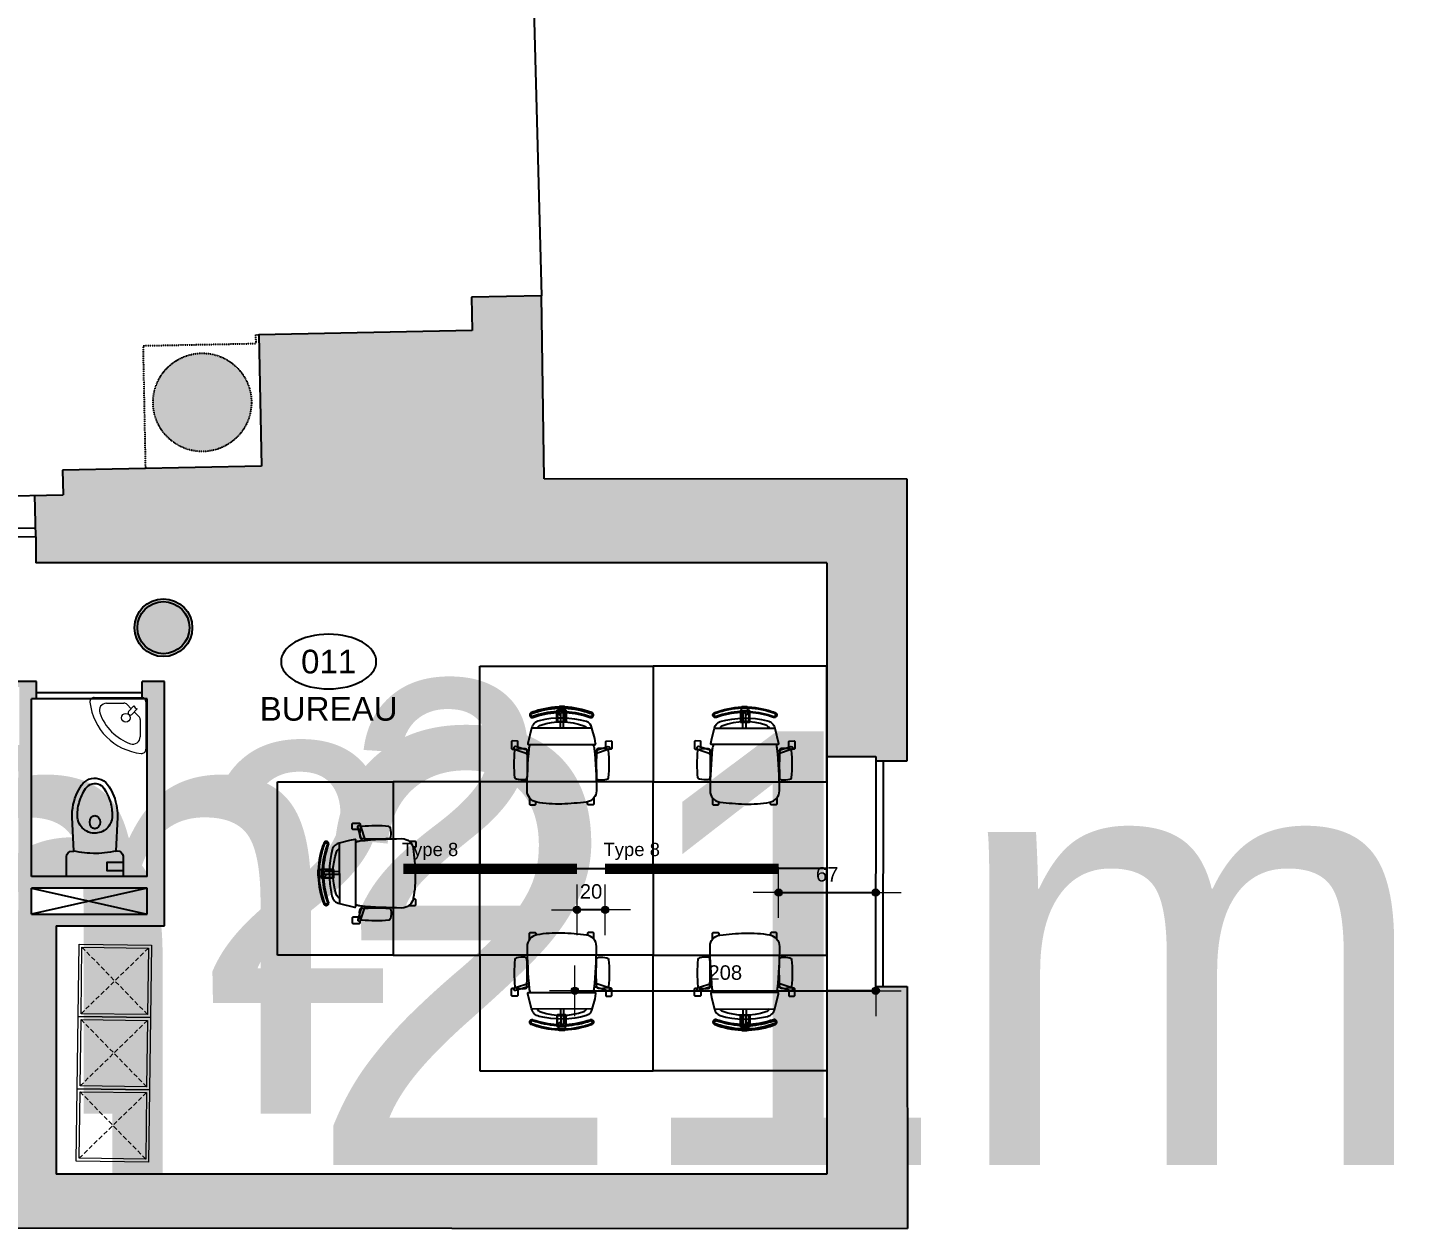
# Model space of a CAD drawing. Header units: inches. Extents: x 2159 to 6977, y 624 to 2731.
# Drawn here: x 3612 to 4564, y 624 to 1455 of the extents above; entities that cross this region are included whole.
import ezdxf
from ezdxf.enums import TextEntityAlignment as Align

# ---------------------------------------------------------------- set-up
doc = ezdxf.new("R2018")
doc.units = ezdxf.units.IN
doc.header["$MEASUREMENT"] = 0
for name, pattern in [('ACAD_ISO02W100', [15, 12, -3]), ('ACAD_ISO03W100', [30, 12, -18]), ('CACHE2', [4.7625, 3.175, -1.5875])]:
    doc.linetypes.add(name, pattern=pattern)
for name, color, linetype in [('DESSIN entresol 1', 7, 'Continuous'), ('M-COTATION LUMINAIRES', 1, 'Continuous'), ('M-PLOMBERIE', 130, 'Continuous'), ('Mur entresol 1', 7, 'Continuous')]:
    doc.layers.add(name, color=color, linetype=linetype)
for name, color, linetype, true_color in [('M-LOCAUX_ID', 7, 'Continuous', 0x80dfff), ('M-LUMINAIRES', 7, 'Continuous', 0x000024), ('M-MOBILIER BUREAU', 7, 'Continuous', 0x141467), ("M-SYSTEME D'ACCES", 7, 'Continuous', 0xbbff78)]:
    doc.layers.add(name, color=color, linetype=linetype, true_color=true_color)
doc.layers.add('M-MOBILIER AUTRE', color=7, linetype='Continuous', lineweight=0, true_color=0x214aff)
doc.styles.add('ARIAL', font='arial.ttf')
doc.styles.add('MC_2013_Libre_15', font='', dxfattribs={"height": 15})
doc.styles.add('MC_Libre_09', font='', dxfattribs={"height": 9})
doc.styles.get("Standard").update_dxf_attribs({"font": 'arial.ttf'})
doc.styles.get('MC_2013_Libre_15').set_extended_font_data('Gotham Book')
doc.styles.get('MC_Libre_09').set_extended_font_data('Gotham Book')
doc.dimstyles.new('MC_1-50', dxfattribs={"dimscale": 50, "dimtxt": 0.2, "dimasz": 0.02, "dimexe": 0, "dimexo": 0, "dimgap": 0.15, "dimtad": 1, "dimdec": 0, "dimzin": 0, "dimdsep": 46, "dimtxsty": 'ARIAL', "dimblk": 'MC_LIGNE_ACCROCHE DE COTE', "dimblk1": 'MC_LIGNE_ACCROCHE DE COTE', "dimblk2": 'MC_LIGNE_ACCROCHE DE COTE', "dimcen": -3, "dimdle": 1.25, "dimse1": 1, "dimse2": 1, "dimclrd": 256, "dimclre": 7, "dimclrt": 256, "dimadec": 0, "dimazin": 0, "dimtfac": 0.75, "dimtdec": 0, "dimtix": 1, "dimtmove": 2, "dimatfit": 2, "dimldrblk": 'DOT', "dimfxl": 1, "dimtvp": 1.5, "dimtolj": 1, "dimtzin": 0, "dimlwd": -1, "dimarcsym": 0})

# ---------------------------------------------------------------- blocks, each defined once
blk = doc.blocks.new('MC_ID_PIECE')
blk.add_ellipse((0, 0), major_axis=(-18.11, 0), ratio=0.57331, start_param=-1.570796, end_param=4.712389)
at = {"style": 'ARIAL'}
for tag, p in [('NUMEROTATION_PIECE', (0, 0)), ('ID_PIECE', (0, -17.97))]:
    blk.add_attdef(tag, text='', height=9, dxfattribs=at).set_placement(p, align=Align.MIDDLE_CENTER)
blk = doc.blocks.new('MC_Legende_PLAN GENERAL')
at = {"lineweight": 30, "flags": 104}
blk.add_attdef('LEGENDES_PLAN_GENERAL', text='', height=6, dxfattribs=at).set_placement((-0.6, 0), align=Align.MIDDLE_LEFT)
blk = doc.blocks.new('Bureau 120x60cm')
at = {"color": 7, "linetype": 'ACAD_ISO02W100', "true_color": 0xf3f3f3}
for p, q in [((-15.3435, 27.3143, 0.4745), (-16.1435, 27.3143, 0.4745)), ((-16.1435, 27.3143, 0.4745), (-16.1435, 26.1143, 0.4745)), ((-16.1435, 26.1143, 0.4745), (-15.3435, 26.1143, 0.4745))]:
    blk.add_line(p, q, dxfattribs=at)
at = {"color": 0}
for p, q in [((-15.3435, 26.1143, 0.4745), (-15.3435, 27.3143, 0.4745)), ((-15.3435, 27.3143, 0.4745), (-14.7435, 27.3143, 0.4745)), ((-14.7435, 27.3143, 0.4745), (-14.7435, 26.1143, 0.4745)), ((-14.7435, 26.1143, 0.4745), (-15.3435, 26.1143, 0.4745))]:
    blk.add_line(p, q, dxfattribs=at)
for p, q in [((-15.8374, 26.7763, 0.0562), (-15.8295, 26.7763, 0.0562)), ((-15.8374, 26.7223, 0.0562), (-15.8374, 26.7763, 0.0562)), ((-15.8285, 26.7813, 0.0562), (-15.8324, 26.7813, 0.0562)), ((-15.8295, 26.7223, 0.0562), (-15.8295, 26.7763, 0.0562)), ((-15.8295, 26.7763, 0.0562), (-15.7599, 26.7763, 0.0562)), ((-15.7609, 26.7813, 0.0562), (-15.8285, 26.7813, 0.0562)), ((-15.7147, 26.7563, 0.0562), (-15.8137, 26.7544, 0.0562)), ((-15.7599, 26.7763, 0.0562), (-15.7599, 26.7223, 0.0562)), ((-15.7599, 26.7763, 0.0562), (-15.7559, 26.7763, 0.0562)), ((-15.7559, 26.7223, 0.0562), (-15.7559, 26.7763, 0.0562)), ((-15.8295, 26.7223, 0.0562), (-15.8374, 26.7223, 0.0562)), ((-15.8324, 26.7173, 0.0562), (-15.8285, 26.7173, 0.0562)), ((-15.7599, 26.7223, 0.0562), (-15.8295, 26.7223, 0.0562)), ((-15.8285, 26.7173, 0.0562), (-15.7609, 26.7173, 0.0562)), ((-15.7147, 26.7347, 0.0562), (-15.8143, 26.7359, 0.0562)), ((-15.7559, 26.7223, 0.0562), (-15.7599, 26.7223, 0.0562))]:
    blk.add_line(p, q)
at = {"extrusion": (-3.0876e-09, -2.36034e-09, 1), "elevation": 0.0562}
for points in [[(-15.5821, 27.0512), (-15.6215, 27.0512), (-15.6259, 27.0548), (-15.6262, 27.0897), (-15.6215, 27.0945), (-15.5748, 27.0945), (-15.57, 27.0897), (-15.57, 27.0751)], [(-15.2327, 26.9695), (-15.1901, 26.9695), (-15.1853, 26.9648), (-15.1853, 26.931), (-15.1901, 26.9262), (-15.2044, 26.9262)], [(-15.8076, 26.7357), (-15.8076, 26.7286), (-15.8124, 26.7238), (-15.859, 26.7238), (-15.8638, 26.7286), (-15.8638, 26.7624), (-15.859, 26.7671), (-15.8124, 26.7671), (-15.8076, 26.7624), (-15.8076, 26.7546)], [(-15.2319, 26.5249), (-15.1901, 26.5249), (-15.1853, 26.5296), (-15.1853, 26.5634), (-15.1901, 26.5682), (-15.2052, 26.5682)], [(-15.5821, 26.4432), (-15.6215, 26.4432), (-15.6259, 26.4396), (-15.6262, 26.4047), (-15.6215, 26.3998), (-15.5748, 26.3998), (-15.57, 26.4047), (-15.57, 26.4193)]]:
    blk.add_lwpolyline(points, dxfattribs=at)
for points in [[(-15.5582, 26.9737), (-15.5868, 27.067, -0.982332), (-15.5689, 27.0729), (-15.5356, 26.9757)], [(-15.7151, 26.5383, -0.248671), (-15.7609, 26.576, -0.127853), (-15.766, 26.9044, -0.282333), (-15.7143, 26.9558, -0.116263)], [(-15.6008, 26.5315, 0.086951), (-15.5723, 26.5224, 0.020643), (-15.2819, 26.5073, 0.381486), (-15.2039, 26.5754, 0.021381), (-15.1899, 26.7474, 0.05708), (-15.203, 26.9204, 0.351969), (-15.2819, 26.9875, 0.020732), (-15.5723, 26.9724, 0.070243), (-15.6007, 26.9657, 5.382448)], [(-15.7143, 26.9182, 0.184533), (-15.7356, 26.8923, 0.168144), (-15.7318, 26.5946, 0.20387), (-15.7151, 26.5766, 1.542689)], [(-15.5582, 26.5211), (-15.5868, 26.4274, 0.982332), (-15.5689, 26.4215), (-15.5356, 26.5192)]]:
    blk.add_lwpolyline(points, format="xyb", dxfattribs=at)
for points in [[(-15.5688, 27.0635, 0.081724), (-15.5739, 27.0013, 0.298406), (-15.5645, 26.9893, 0.027254), (-15.3699, 26.9884, 0.392104), (-15.3575, 27.001, 0.077754), (-15.3612, 27.06, 0.283785), (-15.3723, 27.0715, 0.04999), (-15.5596, 27.071, 0.300524)], [(-15.6439, 26.5195), (-15.7151, 26.5383), (-15.7143, 26.9558), (-15.6089, 26.9816, -0.415503), (-15.6007, 26.9766), (-15.6008, 26.5168, -0.637011), (-15.6084, 26.5133)], [(-15.5688, 26.4311, -0.081724), (-15.5739, 26.4932, -0.298406), (-15.5645, 26.5052, -0.027254), (-15.3699, 26.5061, -0.392104), (-15.3575, 26.4935, -0.077754), (-15.3612, 26.4346, -0.283785), (-15.3723, 26.4231, -0.04999), (-15.5596, 26.4235, -0.300524)]]:
    blk.add_lwpolyline(points, format="xyb", close=True, dxfattribs=at)
for centre, radius, start, end in [((-15.8324, 26.7763, 0.0562), 0.005, 90, 180), ((-15.8142, 26.7451, 0.0562), 0.00929, 86.88434, 269.02485), ((-15.7609, 26.7763, 0.0562), 0.005, 0, 90), ((-15.8324, 26.7223, 0.0562), 0.005, 180, 270), ((-15.7609, 26.7223, 0.0562), 0.005, 270, 0)]:
    blk.add_arc(centre, radius, start, end)
at = {"extrusion": (-3.0876e-09, -2.36034e-09, 1)}
for centre, major_axis, ratio, start_param, end_param in [((-15.806, 26.9509, 0.0562), (0, 0.00992), 0.993908, 4.482777, 6.283185), ((-15.7609, 26.7763, 0.0562), (0, -0.005), 0.192955, 1.570796, 3.141593), ((-15.7609, 26.7223, 0.0562), (0, -0.005), 0.192955, 0, 1.570796), ((-15.8056, 26.545, 0.0562), (0, -0.00991), 0.993908, 0, 1.916946)]:
    blk.add_ellipse(centre, major_axis=major_axis, ratio=ratio, start_param=start_param, end_param=end_param, dxfattribs=at)
for points, knots in [([(-15.8227, 26.5401, 0.0562), (-15.8451, 26.599, 0.0562), (-15.8581, 26.6624, 0.0562), (-15.863, 26.7873, 0.0562), (-15.8555, 26.8503, 0.0562), (-15.8339, 26.9259, 0.0562), (-15.8286, 26.9417, 0.0562), (-15.8227, 26.9573, 0.0562)], [0, 0, 0, 0, 0.1891905, 0.1891905, 0.3749651, 0.3749651, 0.4250547, 0.4250547, 0.4250547, 0.4250547]), ([(-15.8152, 26.9545, 0.0562), (-15.8373, 26.8964, 0.0562), (-15.8501, 26.8339, 0.0562), (-15.855, 26.7107, 0.0562), (-15.8476, 26.6485, 0.0562), (-15.8263, 26.5739, 0.0562), (-15.821, 26.5581, 0.0562), (-15.8151, 26.5426, 0.0562)], [0, 0, 0, 0, 0.186586, 0.186586, 0.3697995, 0.3697995, 0.4196416, 0.4196416, 0.4196416, 0.4196416]), ([(-15.8227, 26.9573, 0.0562), (-15.822, 26.9592, 0.0562), (-15.821, 26.9609, 0.0562), (-15.8185, 26.9638, 0.0562), (-15.8171, 26.9651, 0.0562), (-15.8139, 26.9671, 0.0562), (-15.8121, 26.9679, 0.0562), (-15.8084, 26.9688, 0.0562), (-15.8064, 26.969, 0.0562), (-15.8027, 26.9686, 0.0562), (-15.8008, 26.9682, 0.0562), (-15.7973, 26.9667, 0.0562), (-15.7957, 26.9657, 0.0562), (-15.7928, 26.9632, 0.0562), (-15.7916, 26.9617, 0.0562), (-15.7897, 26.9584, 0.0562), (-15.789, 26.9566, 0.0562), (-15.7882, 26.9528, 0.0562), (-15.7881, 26.9509, 0.0562), (-15.7884, 26.9481, 0.0562), (-15.7885, 26.9472, 0.0562), (-15.7888, 26.9463, 0.0562)], [0, 0, 0, 0, 0.00581834, 0.00581834, 0.0115265, 0.0115265, 0.01723291, 0.01723291, 0.02293404, 0.02293404, 0.02863253, 0.02863253, 0.03433199, 0.03433199, 0.0400356, 0.0400356, 0.04574483, 0.04574483, 0.05145892, 0.05145892, 0.05415272, 0.05415272, 0.05415272, 0.05415272]), ([(-15.8152, 26.9545, 0.0562), (-15.8152, 26.9545, 0.0562), (-15.8153, 26.9546, 0.0562), (-15.8156, 26.9547, 0.0562), (-15.8158, 26.9548, 0.0562), (-15.8165, 26.9551, 0.0562), (-15.8169, 26.9553, 0.0562), (-15.8178, 26.9556, 0.0562), (-15.8182, 26.9558, 0.0562), (-15.8192, 26.9562, 0.0562), (-15.8197, 26.9564, 0.0562), (-15.8206, 26.9567, 0.0562), (-15.821, 26.9569, 0.0562), (-15.8218, 26.9571, 0.0562), (-15.8221, 26.9572, 0.0562), (-15.8225, 26.9573, 0.0562), (-15.8226, 26.9574, 0.0562), (-15.8227, 26.9573, 0.0562), (-15.8227, 26.9573, 0.0562), (-15.8227, 26.9573, 0.0562)], [25.279064, 25.279064, 25.279064, 25.279064, 26.768348, 26.768348, 28.325859, 28.325859, 29.883994, 29.883994, 31.441792, 31.441792, 32.999677, 32.999677, 34.558406, 34.558406, 36.117352, 36.117352, 37.67499, 37.67499, 37.885463, 37.885463, 37.885463, 37.885463]), ([(-15.7964, 26.9487, 0.0562), (-15.7962, 26.9497, 0.0562), (-15.7961, 26.9508, 0.0562), (-15.7963, 26.9529, 0.0562), (-15.7966, 26.954, 0.0562), (-15.7974, 26.9559, 0.0562), (-15.798, 26.9568, 0.0562), (-15.7994, 26.9584, 0.0562), (-15.8002, 26.959, 0.0562), (-15.802, 26.9601, 0.0562), (-15.803, 26.9605, 0.0562), (-15.8047, 26.9608, 0.0562), (-15.8053, 26.9609, 0.0562), (-15.8071, 26.9609, 0.0562), (-15.8081, 26.9607, 0.0562), (-15.8101, 26.96, 0.0562), (-15.8111, 26.9595, 0.0562), (-15.8128, 26.9582, 0.0562), (-15.8135, 26.9574, 0.0562), (-15.8145, 26.9559, 0.0562), (-15.8149, 26.9552, 0.0562), (-15.8152, 26.9545, 0.0562)], [0, 0, 0, 0, 0.00321285, 0.00321285, 0.00636128, 0.00636128, 0.0095137, 0.0095137, 0.01267321, 0.01267321, 0.01584275, 0.01584275, 0.01782239, 0.01782239, 0.0210395, 0.0210395, 0.02422009, 0.02422009, 0.02739541, 0.02739541, 0.02974606, 0.02974606, 0.02974606, 0.02974606]), ([(-15.7964, 26.9487, 0.0562), (-15.7964, 26.9487, 0.0562), (-15.7963, 26.9487, 0.0562), (-15.7962, 26.9486, 0.0562), (-15.7961, 26.9486, 0.0562), (-15.7959, 26.9486, 0.0562), (-15.7957, 26.9485, 0.0562), (-15.7953, 26.9484, 0.0562), (-15.7946, 26.9482, 0.0562), (-15.7941, 26.9481, 0.0562), (-15.7932, 26.9478, 0.0562), (-15.7927, 26.9477, 0.0562), (-15.7922, 26.9475, 0.0562), (-15.7922, 26.9475, 0.0562), (-15.7921, 26.9475, 0.0562)], [23.620506, 23.620506, 23.620506, 23.620506, 24.344107, 24.344107, 25.225285, 25.225285, 25.225285, 26.786112, 26.786112, 28.351302, 28.351302, 29.91779, 29.91779, 29.92515, 29.92515, 29.92515, 29.92515]), ([(-15.7964, 26.9487, 0.0562), (-15.7964, 26.9487, 0.0562), (-15.7964, 26.9487, 0.0562), (-15.7964, 26.9487, 0.0562), (-15.7964, 26.9487, 0.0562), (-15.7964, 26.9487, 0.0562)], [48.4302614, 48.4302614, 48.4302614, 48.4302614, 48.6864191, 48.6864191, 48.8457908, 48.8457908, 48.8457908, 48.8457908]), ([(-15.7921, 26.9475, 0.0562), (-15.7917, 26.9473, 0.0562), (-15.7912, 26.9472, 0.0562), (-15.7903, 26.9469, 0.0562), (-15.7899, 26.9468, 0.0562), (-15.7893, 26.9466, 0.0562), (-15.7891, 26.9465, 0.0562), (-15.7888, 26.9464, 0.0562), (-15.7888, 26.9463, 0.0562), (-15.7888, 26.9463, 0.0562)], [29.92515, 29.92515, 29.92515, 29.92515, 31.483322, 31.483322, 33.047716, 33.047716, 34.610721, 34.610721, 35.815195, 35.815195, 35.815195, 35.815195]), ([(-15.8285, 26.7813, 0.0562), (-15.8285, 26.7813, 0.0562), (-15.8285, 26.7813, 0.0562), (-15.8285, 26.7813, 0.0562), (-15.8285, 26.7813, 0.0562), (-15.8294, 26.7752, 0.0562)], [-0.01031285, -0.01031285, -0.01031285, -0.01031285, 0, 0, 0.01031285, 0.01031285, 0.01031285, 0.01031285]), ([(-15.8295, 26.7223, 0.0562), (-15.8295, 26.7217, 0.0562), (-15.8294, 26.721, 0.0562), (-15.8293, 26.7198, 0.0562), (-15.8293, 26.7193, 0.0562), (-15.8291, 26.7183, 0.0562), (-15.829, 26.718, 0.0562), (-15.8288, 26.7176, 0.0562), (-15.8288, 26.7175, 0.0562), (-15.8286, 26.7174, 0.0562), (-15.8286, 26.7173, 0.0562), (-15.8285, 26.7173, 0.0562), (-15.8285, 26.7173, 0.0562), (-15.8285, 26.7173, 0.0562)], [7.866681, 7.866681, 7.866681, 7.866681, 9.819099, 9.819099, 11.771895, 11.771895, 13.725549, 13.725549, 14.729493, 14.729493, 15.733363, 15.733363, 15.743676, 15.743676, 15.743676, 15.743676]), ([(-15.7888, 26.5511, 0.0562), (-15.7882, 26.5493, 0.0562), (-15.7878, 26.5473, 0.0562), (-15.7877, 26.5435, 0.0562), (-15.788, 26.5415, 0.0562), (-15.7891, 26.5379, 0.0562), (-15.79, 26.5362, 0.0562), (-15.7922, 26.5331, 0.0562), (-15.7936, 26.5317, 0.0562), (-15.7966, 26.5294, 0.0562), (-15.7984, 26.5285, 0.0562), (-15.802, 26.5274, 0.0562), (-15.8039, 26.5271, 0.0562), (-15.8077, 26.5271, 0.0562), (-15.8096, 26.5275, 0.0562), (-15.8132, 26.5287, 0.0562), (-15.8149, 26.5296, 0.0562), (-15.8179, 26.5319, 0.0562), (-15.8192, 26.5333, 0.0562), (-15.8214, 26.5365, 0.0562), (-15.8222, 26.5382, 0.0562), (-15.8227, 26.5401, 0.0562)], [0, 0, 0, 0, 0.00581525, 0.00581525, 0.01152328, 0.01152328, 0.01723549, 0.01723549, 0.02294442, 0.02294442, 0.02864804, 0.02864804, 0.03434624, 0.03434624, 0.04004111, 0.04004111, 0.04573612, 0.04573612, 0.0514347, 0.0514347, 0.05717597, 0.05717597, 0.05717597, 0.05717597]), ([(-15.8185, 26.5413, 0.0562), (-15.8186, 26.5413, 0.0562), (-15.8187, 26.5413, 0.0562), (-15.8192, 26.5411, 0.0562), (-15.8197, 26.5409, 0.0562), (-15.8207, 26.5406, 0.0562), (-15.8211, 26.5405, 0.0562), (-15.8218, 26.5403, 0.0562), (-15.8221, 26.5402, 0.0562), (-15.8226, 26.5401, 0.0562), (-15.8227, 26.5401, 0.0562), (-15.8227, 26.5401, 0.0562), (-15.8227, 26.5401, 0.0562), (-15.8227, 26.5401, 0.0562)], [31.187374, 31.187374, 31.187374, 31.187374, 31.462551, 31.462551, 33.025693, 33.025693, 34.593569, 34.593569, 36.159542, 36.159542, 37.722617, 37.722617, 37.907499, 37.907499, 37.907499, 37.907499]), ([(-15.8151, 26.5426, 0.0562), (-15.8151, 26.5426, 0.0562), (-15.8152, 26.5425, 0.0562), (-15.8155, 26.5424, 0.0562), (-15.8158, 26.5423, 0.0562), (-15.8165, 26.542, 0.0562), (-15.8169, 26.5419, 0.0562), (-15.8177, 26.5416, 0.0562), (-15.8181, 26.5415, 0.0562), (-15.8185, 26.5413, 0.0562)], [25.293642, 25.293642, 25.293642, 25.293642, 26.780141, 26.780141, 28.337832, 28.337832, 29.897859, 29.897859, 31.187374, 31.187374, 31.187374, 31.187374]), ([(-15.8151, 26.5426, 0.0562), (-15.8148, 26.5415, 0.0562), (-15.8144, 26.5405, 0.0562), (-15.8133, 26.5388, 0.0562), (-15.8126, 26.538, 0.0562), (-15.8109, 26.5366, 0.0562), (-15.81, 26.5361, 0.0562), (-15.808, 26.5354, 0.0562), (-15.807, 26.5352, 0.0562), (-15.8058, 26.5351, 0.0562), (-15.8057, 26.5351, 0.0562), (-15.8052, 26.5351, 0.0562), (-15.8049, 26.5351, 0.0562), (-15.8034, 26.5353, 0.0562), (-15.8024, 26.5356, 0.0562), (-15.8005, 26.5365, 0.0562), (-15.7996, 26.5371, 0.0562), (-15.7981, 26.5386, 0.0562), (-15.7974, 26.5394, 0.0562), (-15.7964, 26.5413, 0.0562), (-15.7961, 26.5423, 0.0562), (-15.7957, 26.5444, 0.0562), (-15.7957, 26.5454, 0.0562), (-15.796, 26.5471, 0.0562), (-15.7961, 26.5478, 0.0562), (-15.7964, 26.5484, 0.0562)], [0, 0, 0, 0, 0.00321068, 0.00321068, 0.00636009, 0.00636009, 0.00952099, 0.00952099, 0.01269186, 0.01269186, 0.01305819, 0.01305819, 0.01415867, 0.01415867, 0.01738754, 0.01738754, 0.02056235, 0.02056235, 0.02373073, 0.02373073, 0.02688881, 0.02688881, 0.03003872, 0.03003872, 0.03201466, 0.03201466, 0.03201466, 0.03201466]), ([(-15.7963, 26.5484, 0.0562), (-15.7963, 26.5484, 0.0562), (-15.7963, 26.5484, 0.0562), (-15.7963, 26.5484, 0.0562), (-15.7962, 26.5484, 0.0562), (-15.796, 26.5485, 0.0562), (-15.7955, 26.5486, 0.0562), (-15.7951, 26.5487, 0.0562), (-15.7943, 26.549, 0.0562), (-15.7938, 26.5491, 0.0562), (-15.7931, 26.5494, 0.0562), (-15.7929, 26.5495, 0.0562), (-15.7924, 26.5497, 0.0562), (-15.7921, 26.5497, 0.0562), (-15.7917, 26.5499, 0.0562), (-15.7914, 26.55, 0.0562), (-15.7907, 26.5503, 0.0562), (-15.7903, 26.5504, 0.0562), (-15.7896, 26.5507, 0.0562), (-15.7894, 26.5508, 0.0562), (-15.789, 26.551, 0.0562), (-15.7888, 26.5511, 0.0562), (-15.7888, 26.5511, 0.0562), (-15.7888, 26.5511, 0.0562), (-15.7888, 26.5511, 0.0562)], [24.890686, 24.890686, 24.890686, 24.890686, 25.198952, 25.198952, 25.198952, 26.764845, 26.764845, 28.33181, 28.33181, 29.899659, 29.899659, 30.698164, 30.698164, 31.448954, 31.448954, 32.250169, 32.250169, 33.784465, 33.784465, 35.31521, 35.31521, 36.840811, 36.840811, 37.073575, 37.073575, 37.073575, 37.073575])]:
    blk.add_open_spline(points, degree=3, knots=knots)
for points in [[(-15.8304, 26.7813, 0.0562), (-15.8271, 26.8382, 0.0562), (-15.8156, 26.8951, 0.0562), (-15.7964, 26.9487, 0.0562)], [(-15.7888, 26.9463, 0.0562), (-15.8077, 26.8936, 0.0562), (-15.8191, 26.8374, 0.0562), (-15.8224, 26.7813, 0.0562)], [(-15.8304, 26.7173, 0.0562), (-15.8271, 26.6605, 0.0562), (-15.8156, 26.6035, 0.0562), (-15.7964, 26.55, 0.0562)], [(-15.8225, 26.7173, 0.0562), (-15.8193, 26.6608, 0.0562), (-15.8079, 26.6043, 0.0562), (-15.7888, 26.5511, 0.0562)], [(-15.7964, 26.5484, 0.0562), (-15.7964, 26.5484, 0.0562), (-15.7963, 26.5484, 0.0562), (-15.7963, 26.5484, 0.0562)]]:
    blk.add_open_spline(points, degree=3)
blk = doc.blocks.new('SANITAIRE - WC')
at = {"color": 0, "lineweight": -2}
for points in [[(14.55, -17.61), (15.69, -40.96), (15.69, -43.08), (15.56, -45.24), (15.3, -47.51), (14.88, -49.81), (14.36, -51.96), (13.73, -54.02), (12.89, -56.26), (11.99, -58.3), (11.09, -60.06), (10.23, -61.54), (9.16, -63.2), (8.14, -64.48), (6.99, -65.56), (5.57, -66.53), (4.09, -67.24), (2.22, -67.79), (0.62, -67.99), (-1.01, -67.96), (-2.77, -67.67), (-4.37, -67.13), (-6.15, -66.17), (-7.64, -64.98), (-8.86, -63.62), (-9.86, -62.13), (-10.64, -60.84), (-11.53, -59.23), (-12.27, -57.7), (-13.14, -55.64), (-13.74, -54), (-14.15, -52.7), (-14.61, -51), (-15.02, -49.13), (-15.3, -47.5), (-15.51, -45.79), (-15.66, -43.85), (-15.7, -41.88), (-15.69, -40.96), (-14.55, -17.61), (-15.53, -17.73), (-16.97, -17.48), (-18.34, -16.63), (-19.2, -15.49), (-19.61, -14.14), (-19.64, -13.65), (-19.64, 0), (19.64, 0), (19.64, -13.65), (19.31, -15.26), (18.48, -16.5), (17.29, -17.35)], [(12.05, -43.19), (11.98, -44.56), (11.83, -46.05), (11.67, -47.22), (11.41, -48.71), (11.1, -50.07), (10.77, -51.32), (10.4, -52.56), (9.94, -53.87), (9.5, -54.97), (9.03, -56.07), (8.36, -57.45), (7.71, -58.66), (7.05, -59.79), (6.37, -60.86), (5.35, -62.15), (4.3, -63.04), (3.23, -63.67), (1.92, -64.14), (0.41, -64.37), (-0.88, -64.33), (-2.04, -64.11), (-3.25, -63.65), (-4.46, -62.93), (-5.32, -62.18), (-6.17, -61.15), (-6.9, -60.03), (-7.57, -58.91), (-8.39, -57.4), (-8.99, -56.15), (-9.47, -55.06), (-10, -53.7), (-10.39, -52.56), (-10.74, -51.44), (-11.1, -50.07), (-11.29, -49.29), (-11.53, -48.05), (-11.75, -46.7), (-11.87, -45.72), (-11.98, -44.55), (-12.06, -43.12), (-12.08, -42), (-12.01, -40.73), (-11.77, -39.33), (-11.42, -38.1), (-10.97, -36.97), (-10.44, -35.95), (-9.76, -34.92), (-8.9, -33.87), (-8.02, -33), (-7.24, -32.37), (-6.38, -31.79), (-5.39, -31.24), (-4.33, -30.78), (-2.98, -30.36), (-1.96, -30.15), (-0.93, -30.03), (1.53, -30.09), (2.88, -30.33), (4.32, -30.78), (5.55, -31.32), (6.61, -31.93), (7.7, -32.73), (8.68, -33.63), (9.49, -34.56), (10.18, -35.53), (10.81, -36.63), (11.35, -37.88), (11.78, -39.36), (12, -40.66), (12.08, -42)]]:
    blk.add_lwpolyline(points, close=True, dxfattribs=at)
for points in [[(-19.64, -4), (-8.64, -4), (-8.64, -10), (-19.64, -10)], [(-14.51, -17.6), (-13.01, -17.28), (-10.79, -16.88), (-8.73, -16.57), (-6.78, -16.34), (-4.84, -16.1), (-2.89, -16.04), (-0.75, -15.97), (0.88, -16), (3.41, -16.08), (5.17, -16.2), (7.18, -16.38), (8.86, -16.59), (10.74, -16.87), (12.89, -17.26), (14.55, -17.61)]]:
    blk.add_lwpolyline(points, dxfattribs=at)
blk.add_ellipse((-0.07, -37.58), major_axis=(0, -4.54), ratio=0.793734, dxfattribs=at)
blk = doc.blocks.new('SANITAIRE - LAVE MAIN ANGLE')
at = {"color": 0, "lineweight": -2}
for p, q in [((3, 0), (35.78, 0)), ((0, -35.78), (0, -3)), ((9.67, -12), (5.77, -8.34)), ((7.83, -6.15), (11.73, -9.81)), ((9.9, -8.1), (13.12, -4.88)), ((15.24, -4), (27.28, -4)), ((4, -27.28), (4, -15.24)), ((4.88, -13.12), (7.78, -10.22))]:
    blk.add_line(p, q, dxfattribs=at)
blk.add_circle((14, -14), 3, dxfattribs=at)
for centre, radius, start, end in [((3, -3), 3, 90, 180), ((35.78, -3), 3, 353.79373, 90), ((-1, 1), 40, 276.20627, 353.79373), ((4.91, -5.47), 3, 286.8172, 346.8172), ((15.24, -7), 3, 90, 135), ((27.28, -9), 5, 340.52878, 90), ((7, -15.24), 3, 135, 180), ((10.67, -10.87), 1.5, 228.63439, 45), ((-1, 1), 35, 289.47122, 340.52878), ((9, -27.28), 5, 180, 289.47122), ((3, -35.78), 3, 180, 276.20627)]:
    blk.add_arc(centre, radius, start, end, dxfattribs=at)
blk = doc.blocks.new('Casiers 3pc')
at = {"elevation": 0}
for points in [[(1402.12, 12831.83), (1402.14, 12781.83), (1352.14, 12781.81), (1352.12, 12831.81)], [(1400.12, 12829.83), (1400.14, 12783.83), (1354.14, 12783.81), (1354.12, 12829.81)], [(1452.12, 12831.86), (1452.14, 12781.86), (1402.14, 12781.83), (1402.12, 12831.83)], [(1450.12, 12829.85), (1450.14, 12783.85), (1404.14, 12783.83), (1404.12, 12829.83)], [(1502.12, 12831.88), (1502.14, 12781.88), (1452.14, 12781.86), (1452.12, 12831.86)], [(1500.12, 12829.88), (1500.14, 12783.88), (1454.14, 12783.86), (1454.12, 12829.86)]]:
    blk.add_lwpolyline(points, close=True, dxfattribs=at)
at = {"color": 253, "linetype": 'CACHE2', "elevation": 0}
for points in [[(1354.12, 12829.81), (1400.14, 12783.83)], [(1400.12, 12829.83), (1354.14, 12783.81)], [(1404.12, 12829.83), (1450.14, 12783.85)], [(1450.12, 12829.85), (1404.14, 12783.83)], [(1454.12, 12829.86), (1500.14, 12783.88)], [(1500.12, 12829.88), (1454.14, 12783.86)]]:
    blk.add_lwpolyline(points, dxfattribs=at)
blk = doc.blocks.new('béquille')
h = blk.add_hatch(color=0)
h.dxf.hatch_style = 1
h.paths.add_polyline_path([(-12150.94, 10147.93, 1), (-12110.94, 10147.93, 1)], flags=16)
h.paths.add_polyline_path([(-12395.49, 10064.48), (-12099.01, 10064.48), (-12099.01, 10250.84), (-12395.49, 10250.84)], flags=9)
h = blk.add_hatch(color=0)
h.dxf.hatch_style = 1
edge = h.paths.add_edge_path()
edge.add_arc((-12130.94, 10147.93), 18, 0, 360)
at = {"color": 0}
for radius in [20, 18]:
    blk.add_circle((-12130.94, 10147.93), radius, dxfattribs=at)
blk = doc.blocks.new('Type 8')
at = {"const_width": 8}
blk.add_lwpolyline([(-131, 0), (0, 0)], dxfattribs=at)
at = {"style": 'MC_Libre_09', "flags": 1}
blk.add_attdef('COMPTAGE', text='', height=9.75, dxfattribs=at).set_placement((-90.7, 27.5), align=Align.MIDDLE_CENTER)
at = {"style": 'MC_2013_Libre_15'}
blk.add_attdef('TYPE', text='', height=12, dxfattribs=at).set_placement((-132.3, 14.7), align=Align.MIDDLE_LEFT)
blk = doc.blocks.new('MC_LIGNE_ACCROCHE DE COTE')
at = {"lineweight": 9}
h = blk.add_hatch(color=256, dxfattribs=at)
edge = h.paths.add_edge_path()
edge.add_arc((0, 0), 2.5, 0, 360)
for points in [[(0, 17.5), (0, -17.5)], [(-17.5, 0), (17.5, 0)]]:
    blk.add_lwpolyline(points, dxfattribs=at)
blk.add_circle((0, 0), 2.5, dxfattribs=at)
blk = doc.blocks.new('*D122')
at = {"layer": 'Defpoints', "color": 0, "transparency": 16777216}
for p in [(4131.59, 872.57, 41.82), (4198.75, 872.47), (4198.75, 856.14)]:
    blk.add_point(p, dxfattribs=at)
at = {"layer": 'M-COTATION LUMINAIRES', "transparency": 16777216}
blk.add_line((4132.59, 856.14), (4197.75, 856.14), dxfattribs=at)
at = {"layer": 'M-COTATION LUMINAIRES', "transparency": 16777216, "rotation": 180}
blk.add_blockref('MC_LIGNE_ACCROCHE DE COTE', (4131.59, 856.14), dxfattribs=at)
at = {"layer": 'M-COTATION LUMINAIRES', "transparency": 16777216}
blk.add_blockref('MC_LIGNE_ACCROCHE DE COTE', (4198.75, 856.14), dxfattribs=at)
at = {"layer": 'M-COTATION LUMINAIRES', "lineweight": 50, "transparency": 16777216, "insert": (4165.17, 868.74), "char_height": 10, "attachment_point": 5, "style": 'ARIAL'}
blk.add_mtext('\\A1;67', dxfattribs=at)
blk = doc.blocks.new('_Dot')
at = {"color": 0, "linetype": 'ByBlock', "lineweight": -2}
blk.add_line((-0.5, 0), (-1, 0), dxfattribs=at)
at = {"color": 0, "linetype": 'ByBlock', "const_width": 0.5}
blk.add_lwpolyline([(-0.25, 0, 1), (0.25, 0, 1)], format="xyb", close=True, dxfattribs=at)
blk = doc.blocks.new('*D100')
at = {"layer": 'Defpoints', "color": 0, "transparency": 16777216}
for p in [(3992.09, 872.57, 41.82), (4011.59, 872.57, 41.82), (3992.09, 844.28)]:
    blk.add_point(p, dxfattribs=at)
at = {"layer": 'M-COTATION LUMINAIRES', "transparency": 16777216}
for p, q in [((3991.09, 844.28), (3990.09, 844.28)), ((4011.59, 844.28), (3992.09, 844.28)), ((4012.59, 844.28), (4013.59, 844.28))]:
    blk.add_line(p, q, dxfattribs=at)
blk.add_blockref('MC_LIGNE_ACCROCHE DE COTE', (3992.09, 844.28), dxfattribs=at)
at = {"layer": 'M-COTATION LUMINAIRES', "transparency": 16777216, "rotation": 180}
blk.add_blockref('MC_LIGNE_ACCROCHE DE COTE', (4011.59, 844.28), dxfattribs=at)
at = {"layer": 'M-COTATION LUMINAIRES', "lineweight": 50, "transparency": 16777216, "insert": (4001.84, 856.88), "char_height": 10, "attachment_point": 5, "style": 'ARIAL'}
blk.add_mtext('\\A1;20', dxfattribs=at)

msp = doc.modelspace()

# ---------------------------------------------------------------- hatches: boundary and pattern name
at = {"layer": 'Mur entresol 1'}
h = msp.add_hatch(color=256, dxfattribs=at)
h.paths.add_polyline_path([(2685.18, 1221.87), (2535.56, 1250.69), (2535.34, 1253.34, -0.411383), (2524.52, 1262.59), (2520.53, 1262.3), (2519.51, 1276.27), (2511.54, 1275.69), (2511.76, 1272.79), (2484.82, 1270.82), (2484.96, 1268.85), (2481.84, 1268.62, 1), (2482.43, 1260.55), (2482.59, 1258.41), (2486.68, 1257.86, -0.477926), (2469.47, 1234.75), (2469.7, 1231.75), (2467.68, 1231.6), (2478.35, 1098.04), (2464.41, 1096.93), (2475.51, 949.98), (2508.82, 952.59), (2540.75, 959.5), (2536.69, 1190.83), (2659.21, 1179.95), (2661.13, 1080.97), (2845.38, 1084.55), (2844.71, 1119.02), (2825.71, 1118.65), (2825.44, 1132.65), (2686.97, 1129.96)])
h.paths.add_polyline_path([(3130.91, 1138.58), (3130.38, 1138.57), (2963.42, 1135.33), (2963.69, 1121.33), (2944.69, 1120.96), (2945.36, 1086.49), (3088.87, 1089.28), (3088.87, 1083.81), (3098.92, 1083.81), (3131.24, 1084.44), (3131.24, 1094.27), (3131.24, 1100.27)])
h.paths.add_polyline_path([(3517.24, 1129.08), (3498.68, 1128.72), (3498.35, 1145.72), (3335.34, 1142.55), (3336.87, 1100.27), (3336.87, 1094.27), (3336.87, 1081.27), (3369.87, 1081.27), (3369.87, 1084.27), (3379.87, 1084.27), (3379.87, 1083.27), (3389.87, 1083.27), (3389.87, 1084.27), (3517.8, 1084.27), (3517.8, 1100.3)])
h.paths.add_polyline_path([(4220.46, 1142.22), (3969.42, 1142.28), (3967.6, 1269.02), (3919.06, 1268.08), (3919.51, 1244.92), (3772.03, 1242.05), (3773.8, 1151.07), (3636.33, 1148.4), (3636.66, 1131.4), (3617.22, 1131.03), (3617.78, 1102.24), (3617.78, 1084.27), (4164.87, 1084.27), (4164.87, 950.27), (4198.87, 950.27), (4198.86, 947.33), (4220.42, 947.35)])
h.paths.add_polyline_path([(3766.93, 1195.29, 1), (3698.93, 1195.29, 1)], flags=17)
h.paths.add_polyline_path([(3435.46, 1188.85, 1), (3367.46, 1188.85, 1)])
h.paths.add_polyline_path([(3096.52, 1182.26, 1), (3028.52, 1182.26, 1)])
h.paths.add_polyline_path([(2691.59, 1175.72, 1), (2759.59, 1175.72, 1)], flags=17)
h = msp.add_hatch(color=256, dxfattribs=at)
h.paths.add_polyline_path([(3631.87, 833.27), (3706.87, 833.27), (3706.87, 1002.27), (3691.37, 1002.27), (3691.37, 990.27), (3694.87, 990.27), (3694.87, 867.27), (3614.87, 867.27), (3614.87, 990.27), (3618.37, 990.27), (3618.37, 1002.27), (3601.32, 1002.27), (3601.32, 998.27), (3606.32, 998.27), (3606.32, 958.27), (3568.32, 958.27), (3568.32, 998.27), (3571.32, 998.27), (3571.32, 1002.27), (3561.32, 1002.27), (3561.32, 990.19), (3511.67, 990.36), (3511.67, 976.27), (3521.67, 976.27), (3521.67, 939.27), (3538.67, 939.27), (3538.67, 843.27), (3372.67, 843.27), (3372.67, 976.27), (3451.67, 976.27), (3451.67, 988.27), (3389.87, 988.27), (3389.87, 989.27), (3379.87, 989.27), (3379.87, 988.27), (3326.71, 987.24), (3327.25, 959.5), (3337.25, 959.69), (3337.7, 807.54), (3338.15, 651.54), (3018.15, 650.6), (3017.4, 804.14, -0.394884), (3182.94, 956.69), (3237.27, 957.75), (3236.73, 985.49), (3098.92, 982.81), (3098.97, 1003.81), (3088.87, 1003.81), (3088.87, 959.28, 0.271049), (2987.39, 805.12), (2988.16, 650.45), (2546.16, 650.49), (2543.5, 802.29), (2519.97, 810.16), (2486.18, 807.52), (2503.43, 625.26), (4220.71, 623.79), (4220.56, 791.21), (4198.63, 791.19), (4198.63, 788.27), (4164.87, 788.27), (4164.87, 661.27), (3631.87, 661.27)])
h.paths.add_polyline_path([(3576.23, 652.23), (3372.71, 651.64), (3372.71, 831.64), (3576.23, 832.23)], flags=16)
h.paths.add_polyline_path([(3564.23, 662.84), (3384.71, 662.84), (3384.71, 799.84), (3564.23, 799.84)], flags=0)
h.paths.add_polyline_path([(3614.87, 841.27), (3614.87, 859.27), (3694.87, 859.27), (3694.87, 841.27)], flags=16)
h.paths.add_polyline_path([(3605.75, 844.02), (3548.5, 844.02), (3548.5, 940.02), (3605.75, 940.02)], flags=16)
h.paths.add_polyline_path([(3561.32, 946.27), (3529.27, 946.27), (3529.27, 976.27), (3561.41, 976.27), (3561.32, 976.19)], flags=16)
h.paths.add_polyline_path([(3564.23, 799.84), (3384.71, 799.84), (3384.71, 662.84), (3564.23, 662.84)], flags=0)
h.paths.add_polyline_path([(3438.39, 723.19), (3494.87, 721.61), (3499.62, 751.61), (3443.14, 753.19)], flags=8)

# ---------------------------------------------------------------- linework, layer by layer
at = {"layer": 'DESSIN entresol 1'}
for p, q in [((3958.65, 1608.75), (3967.6, 1269.02)), ((3967.6, 1269.02), (3919.06, 1268.08)), ((3919.06, 1268.08), (3919.51, 1244.92)), ((3969.42, 1142.28), (3967.6, 1269.02)), ((3919.51, 1244.92), (3772.03, 1242.05)), ((3772.03, 1242.05), (3773.8, 1151.07)), ((3773.8, 1151.07), (3636.33, 1148.4)), ((3636.33, 1148.4), (3636.66, 1131.4)), ((4220.46, 1142.22), (3969.42, 1142.28)), ((4220.42, 947.35), (4220.46, 1142.22)), ((3498.68, 1128.72), (3636.66, 1131.4)), ((3617.78, 1102.24), (3617.22, 1131.03)), ((3617.67, 1108.24), (3517.69, 1106.3)), ((3617.78, 1102.24), (3517.8, 1100.3)), ((3617.78, 1102.24), (3617.78, 1084.27)), ((4164.87, 1084.27), (3617.78, 1084.27)), ((4164.87, 1084.27), (4164.87, 661.27)), ((3618.37, 1002.27), (3561.32, 1002.27)), ((3618.37, 990.27), (3618.37, 1002.27)), ((3706.87, 1002.27), (3691.37, 1002.27)), ((3691.37, 990.27), (3691.37, 1002.27)), ((3706.87, 833.27), (3706.87, 1002.27)), ((3694.87, 990.27), (3614.87, 990.27)), ((3614.87, 867.27), (3614.87, 990.27)), ((3691.37, 994.27), (3618.37, 994.27)), ((3694.87, 867.27), (3694.87, 990.27)), ((4164.87, 950.27), (4198.87, 950.27)), ((4198.87, 950.27), (4198.63, 788.27)), ((4198.86, 947.33), (4220.42, 947.35)), ((4203.86, 947.33), (4203.63, 791.19)), ((3694.87, 867.27), (3614.87, 867.27)), ((3694.87, 859.27), (3614.87, 859.27)), ((3614.87, 841.27), (3614.87, 859.27)), ((3614.87, 859.27), (3694.87, 841.27)), ((3694.87, 859.27), (3614.87, 841.27)), ((3694.87, 841.27), (3694.87, 859.27)), ((3614.87, 841.27), (3694.87, 841.27)), ((3631.87, 833.27), (3631.87, 661.27)), ((3631.87, 833.27), (3706.87, 833.27)), ((4198.63, 791.19), (4220.56, 791.21)), ((4220.56, 791.21), (4220.71, 623.79)), ((4198.63, 788.27), (4164.87, 788.27)), ((4164.87, 661.27), (3631.87, 661.27)), ((2503.43, 625.26), (4220.66, 623.79))]:
    msp.add_line(p, q, dxfattribs=at)
at = {"layer": 'DESSIN entresol 1', "linetype": 'ACAD_ISO03W100', "ltscale": 0.0025, "flags": 128}
msp.add_lwpolyline([(3693.81, 1149.52), (3692.16, 1234.5), (3770.15, 1236.02), (3770.03, 1242.02), (3772.03, 1242.05)], dxfattribs=at)
at = {"layer": 'DESSIN entresol 1', "linetype": 'ACAD_ISO03W100', "ltscale": 0.0025}
msp.add_circle((3732.93, 1195.29), 34, dxfattribs=at)
at = {"layer": 'Mur entresol 1', "lineweight": 0}
for p, q in [((3618.37, 1002.27), (3601.32, 1002.27)), ((3706.87, 1002.27), (3691.37, 1002.27)), ((3706.87, 833.27), (3706.87, 1002.27)), ((3614.87, 867.27), (3614.87, 990.27)), ((3614.87, 990.27), (3618.37, 990.27)), ((3691.37, 990.27), (3694.87, 990.27)), ((3694.87, 990.27), (3694.87, 867.27)), ((3694.87, 867.27), (3614.87, 867.27)), ((3631.87, 661.27), (3631.87, 833.27)), ((3631.87, 833.27), (3706.87, 833.27)), ((4164.87, 788.27), (4164.87, 661.27)), ((4164.87, 661.27), (3631.87, 661.27))]:
    msp.add_line(p, q, dxfattribs=at)
at = {"layer": 'Mur entresol 1', "color": 7, "lineweight": 0}
for p, q in [((3618.37, 990.27), (3618.37, 1002.27)), ((3691.37, 1002.27), (3691.37, 990.27)), ((3614.87, 841.27), (3614.87, 859.27)), ((3614.87, 859.27), (3694.87, 859.27)), ((3694.87, 859.27), (3694.87, 841.27)), ((3694.87, 841.27), (3614.87, 841.27)), ((4220.56, 791.21), (4198.63, 791.19)), ((4198.63, 791.19), (4198.63, 788.27)), ((4220.71, 623.79), (4220.56, 791.21)), ((4198.63, 788.27), (4164.87, 788.27)), ((2503.43, 625.26), (4220.71, 623.79))]:
    msp.add_line(p, q, dxfattribs=at)

# ---------------------------------------------------------------- block references
at = {"layer": 'M-LOCAUX_ID', "xscale": 1.82, "yscale": 1.82, "zscale": 1.82}
msp.add_blockref('MC_ID_PIECE', (3820.36, 1015.98), dxfattribs=at).add_auto_attribs({'NUMEROTATION_PIECE': '011', 'ID_PIECE': 'BUREAU'})
at = {"layer": 'M-LOCAUX_ID'}
ref = msp.add_blockref('MC_Legende_PLAN GENERAL', (3278.69, 993.34), dxfattribs=at)
lines = msp.add_mtext('6m²', dxfattribs={"layer": '0', "insert": (3277.26, 1003.16), "char_height": 300, "width": 17.6724, "attachment_point": 1})
ref.add_attrib('LEGENDES_PLAN_GENERAL', '', (3277.26, 1003.16), dxfattribs={"flags": 104}).embed_mtext(lines)
ref = msp.add_blockref('MC_Legende_PLAN GENERAL', (3804.8, 957.95), dxfattribs=at)
lines = msp.add_mtext('21m²', dxfattribs={"layer": '0', "insert": (3803.37, 967.77), "char_height": 300, "width": 17.6724, "attachment_point": 1})
ref.add_attrib('LEGENDES_PLAN_GENERAL', '', (3803.37, 967.77), dxfattribs={"flags": 104}).embed_mtext(lines)
ref = msp.add_blockref('MC_Legende_PLAN GENERAL', (2952.95, 949.98), dxfattribs=at)
lines = msp.add_mtext('23m²', dxfattribs={"layer": '0', "insert": (2951.52, 959.8), "char_height": 300, "width": 17.6724, "attachment_point": 1})
ref.add_attrib('LEGENDES_PLAN_GENERAL', '', (2951.52, 959.8), dxfattribs={"flags": 104}).embed_mtext(lines)
at = {"layer": 'M-LUMINAIRES'}
ref = msp.add_blockref('Type 8', (3992.09, 872.57, 41.82), dxfattribs=dict(at, xscale=0.916030534351145, yscale=0.916030534351145, zscale=0.916030534351145))
ref.add_attrib('TYPE', 'Type 8', dxfattribs={"layer": '0', "height": 9.16, "style": 'ARIAL'}).set_placement((3870.91, 886.01, 41.82), align=Align.MIDDLE_LEFT)
ref = msp.add_blockref('Type 8', (4131.59, 872.57, 41.82), dxfattribs=dict(at, xscale=0.916030534351145, yscale=0.916030534351145, zscale=0.916030534351145))
ref.add_attrib('TYPE', 'Type 8', dxfattribs={"layer": '0', "height": 9.16, "style": 'ARIAL'}).set_placement((4010.41, 886.01, 41.82), align=Align.MIDDLE_LEFT)
at = {"layer": 'M-MOBILIER AUTRE'}
for name, p, rotation in [('SANITAIRE - LAVE MAIN ANGLE', (3694, 991.15), 270), ('Casiers 3pc', (-9114.14, 2349.05, 0), 269.2081634523894)]:
    msp.add_blockref(name, p, dxfattribs=dict(at, rotation=rotation))
at = {"layer": 'M-MOBILIER BUREAU', "yscale": 100, "zscale": 100}
for p, xscale, rotation in [((6656.3, -601.57, -47.45), -100, 90.00000017902417), ((1433.44, -601.57, -47.45), 100, 270.0000000440223), ((5399.21, 3544.2, -47.45), -100, 180.0000003413345), ((6656.3, 2347.12, -47.45), 100, 90.00000004402226), ((1433.44, 2347.12, -47.45), -100, 270.0000001790239)]:
    msp.add_blockref('Bureau 120x60cm', p, dxfattribs=dict(at, xscale=xscale, rotation=rotation))
at = {"layer": 'M-PLOMBERIE', "color": 250, "rotation": 180}
msp.add_blockref('SANITAIRE - WC', (3658.6, 867.27), dxfattribs=at)
at = {"layer": "M-SYSTEME D'ACCES", "color": 20}
msp.add_blockref('béquille', (15836.99, -9108.51), dxfattribs=at)

# ---------------------------------------------------------------- dimensions: what is measured, and where the dimension line sits
at = {"layer": 'M-COTATION LUMINAIRES', "color": 1, "lineweight": 50}
msp.add_linear_dim(base=(4198.75, 788.27), p1=(3990.64, 872.77, 0), p2=(4198.75, 873.64), dimstyle='MC_1-50', dxfattribs=at).render()
for base, p1, p2, picture, middle in [((3992.08819077, 844.27730141), (4011.58819077, 872.57112859, 41.82272229), (3992.08819077, 872.57112859, 41.82272229), '*D100', (4001.83819077, 856.88303128)), ((4198.75, 856.14), (4131.59, 872.57, 41.82), (4198.75, 872.47), '*D122', (4165.17, 868.74))]:
    dim = msp.add_linear_dim(base=base, p1=p1, p2=p2, dimstyle='MC_1-50', dxfattribs=at)
    dim.commit()
    dim.dimension.update_dxf_attribs({"geometry": picture, "text_midpoint": middle})

doc.saveas('drawing.dxf')
